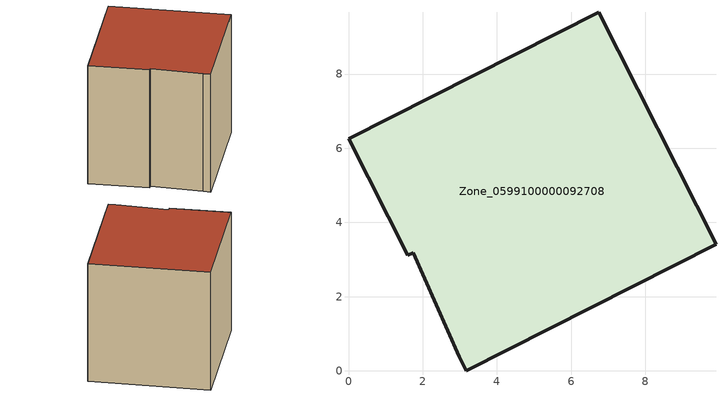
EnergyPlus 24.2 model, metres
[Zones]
Zone_0599100000092708
 floor ground (C_G): 3.17,0 2.98,0.38 1.75,3.19 1.59,3.11 0,6.25 6.74,9.67 9.9,3.41 z0
 wall outside (C_F): 3.17,0 9.9,3.41 6.74,9.67 0,6.25 1.59,3.11 1.75,3.19 2.98,0.38 3.17,0 z0:7.43
 roof outside (C_R): 2.98,0.38 3.17,0 9.9,3.41 6.74,9.67 0,6.25 1.59,3.11 1.75,3.19 z7.43
[BUILDING]
Pand.0599100000092708: North Axis=0; Terrain=City; Loads Convergence Tolerance Value=0.04; Temperature Convergence Tolerance Value=0.4; Solar Distribution=FullExterior; Maximum Number of Warmup Days=25; Minimum Number of Warmup Days=1
[Site:Location]
Rotterdam.The.Hague.AP_ZH_NLD Design_Conditions: Latitude=51.96; Longitude=4.45; Time Zone=1; Elevation=-4.5
[SITE:GROUNDTEMPERATURE:BUILDINGSURFACE]
18, 18, 18, 18, 18, 18, 18, 18, 18, 18, 18, 18
[MATERIAL] Thermal Absorptance=0.9; Solar Absorptance=0.7; Visible Absorptance=0.7
Name | Roughness | Thickness | Conductivity | Density | Specific Heat
G.TC.1946 | MediumSmooth | 0.15 | 1 | 540 | 1210
F.TC.1946 | Rough | 0.3 | 0.857143 | 1920 | 840
R.TC.1946 | MediumRough | 0.2 | 0.909091 | 1500 | 1000
[CONSTRUCTION]
C_G: G.TC.1946
C_F: F.TC.1946
C_R: R.TC.1946
[ZONE]
Zone_0599100000092708: Type=1; Multiplier=1; Ceiling Height=Autocalculate; Volume=Autocalculate; Floor Area=autocalculate; Part of Total Floor Area=Yes
[ZONEINFILTRATION:DESIGNFLOWRATE]
Infil_Zone_0599100000092708: Zone or ZoneList or Space or SpaceList=Zone_0599100000092708; Schedule=AlwaysOn; Design Flow Rate Calculation Method=Flow/Area; Flow Rate per Floor Area=0.003; Constant Term Coefficient=1; Temperature Term Coefficient=0; Velocity Term Coefficient=0; Velocity Squared Term Coefficient=0
[HVACTEMPLATE:ZONE:IDEALLOADSAIRSYSTEM]
Zone_0599100000092708: Maximum Heating Supply Air Temperature=50; Minimum Cooling Supply Air Temperature=13; Maximum Heating Supply Air Humidity Ratio=0.0156; Minimum Cooling Supply Air Humidity Ratio=0.0077; Heating Limit=NoLimit; Cooling Limit=NoLimit; Dehumidification Control Type=ConstantSensibleHeatRatio; Cooling Sensible Heat Ratio=0.7; Dehumidification Setpoint=60; Humidification Control Type=None; Humidification Setpoint=30; Outdoor Air Method=None; Outdoor Air Flow Rate per Person=0.00944; Outdoor Air Flow Rate per Zone Floor Area=0; Outdoor Air Flow Rate per Zone=0; Demand Controlled Ventilation Type=None; Outdoor Air Economizer Type=NoEconomizer; Heat Recovery Type=None; Sensible Heat Recovery Effectiveness=0.7; Latent Heat Recovery Effectiveness=0.65
[ZONECONTROL:THERMOSTAT]
ThermostatControl_Zone_0599100000092708: Zone or ZoneList=Zone_0599100000092708; Control Type Schedule=DualSetpointControlType; Control 1=Thermostat_Zone_0599100000092708; Temperature Difference Between Cutout And Setpoint=0
[THERMOSTATSETPOINT:DUALSETPOINT]
Thermostat_Zone_0599100000092708: Heating Setpoint Temperature Schedule=HeatingSetpoint_Zone_0599100000092708; Cooling Setpoint Temperature Schedule=CoolingSetpoint_Zone_0599100000092708
[SCHEDULE:COMPACT]
HeatingSetpoint_Zone_0599100000092708: Through: 12/31, For: AllDays, Until: 24:00, 21
CoolingSetpoint_Zone_0599100000092708: Through: 12/31, For: AllDays, Until: 24:00, 24
DualSetpointControlType: Through: 12/31, For: AllDays, Until: 24:00, 4
AlwaysOn: Through: 12/31, For: AllDays, Until: 24:00, 1
